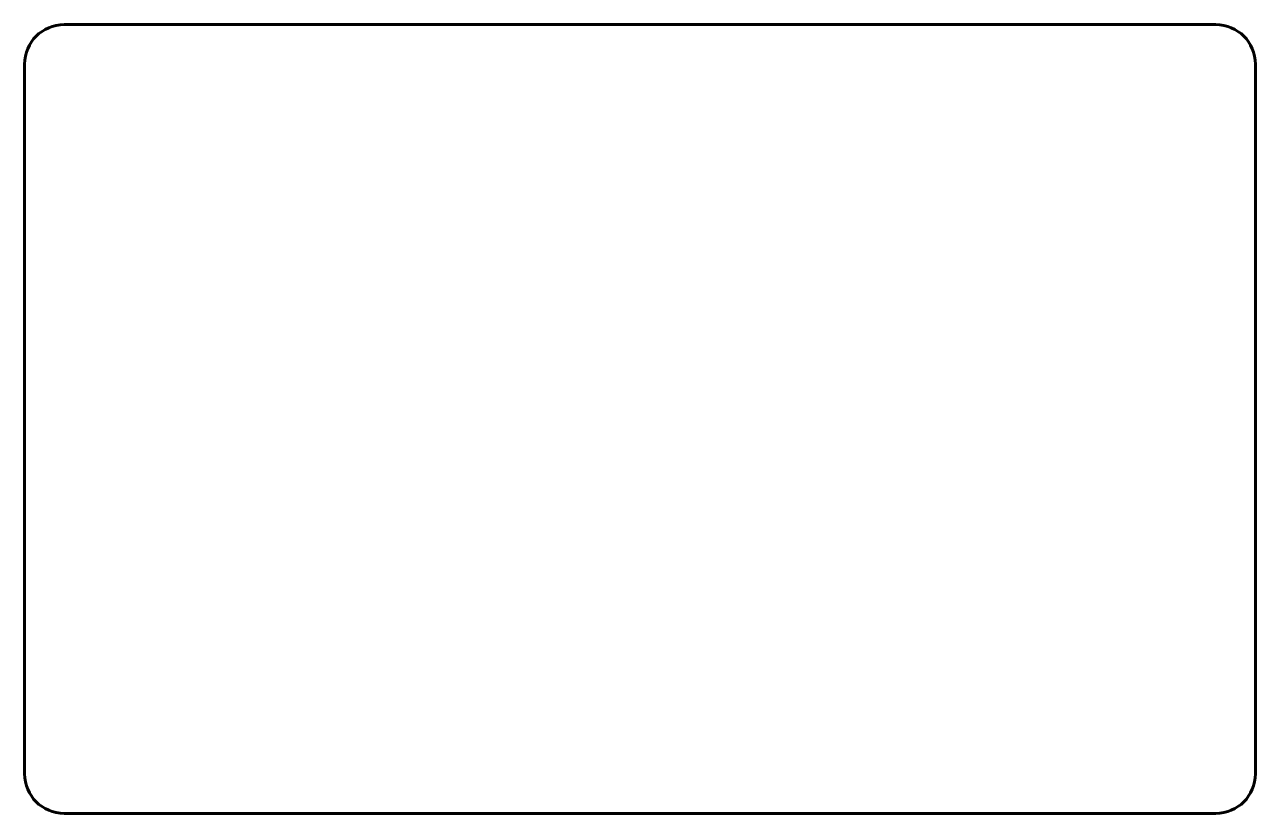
# Model space of a CAD drawing. Header units: millimetres. Extents: x -54 to 39.7, y -31 to 29.
import ezdxf

# ---------------------------------------------------------------- set-up
doc = ezdxf.new("R2010")
doc.units = ezdxf.units.MM
doc.linetypes.add('K5LT_BASIC', pattern=[0])
doc.layers.add('Системный слой', color=7, linetype='Continuous')

# ---------------------------------------------------------------- blocks, each defined once
blk = doc.blocks.new('U0')
at = {"layer": 'Системный слой', "color": 5, "linetype": 'K5LT_BASIC', "lineweight": 60, "true_color": 0x0000ff}
for p, q in [((-50.951, 29.015), (36.669, 29.015)), ((-53.951, -27.985), (-53.951, 26.015)), ((39.669, 26.015), (39.669, -27.985)), ((36.669, -30.985), (-50.951, -30.985))]:
    blk.add_line(p, q, dxfattribs=at)
for centre, start, end in [((-50.951, 26.015), 90, 180), ((36.669, 26.015), 0, 90), ((-50.951, -27.985), 180, 270), ((36.669, -27.985), 270, 0)]:
    blk.add_arc(centre, 3, start, end, dxfattribs=at)

msp = doc.modelspace()

# ---------------------------------------------------------------- block references
at = {"layer": 'Системный слой'}
msp.add_blockref('U0', (0, 0), dxfattribs=at)

doc.saveas('drawing.dxf')
